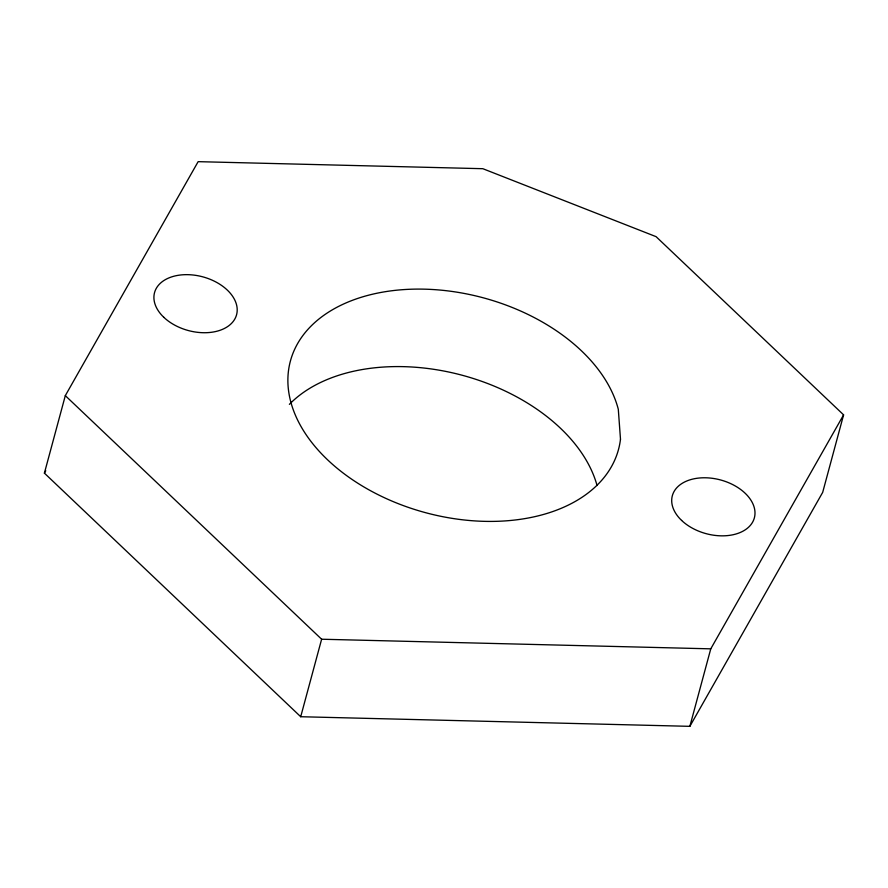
<?xml version="1.0" encoding="UTF-8"?>
<svg xmlns="http://www.w3.org/2000/svg" width="888" height="888" viewBox="0 0 888 888"><rect width="100%" height="100%" fill="white"/><g stroke="black" fill="none" stroke-linecap="round" stroke-linejoin="round"><path stroke-width="1.33" d="M44.4 473.138L65.312 395.637L198.146 161.66L482.828 168.698L656.088 236.663L843.6 414.863L822.688 492.363L689.854 726.34L300.71 716.727L44.4 473.138L45.765 470.718M300.71 716.727L321.623 639.227L65.312 395.637M689.854 726.34L710.766 648.839L843.6 414.863M321.623 639.227L710.766 648.839M289.388 404.351A169.908 111.244 15.1 0 1 461.138 374.969A169.908 111.244 15.1 0 1 597.058 485.536M620.49 439.216L618.303 409.301A169.908 111.244 15.1 0 0 358.008 298.324A169.908 111.244 15.1 0 0 372.128 491.586A169.908 111.244 15.1 0 0 620.49 439.216M163.836 317.327A42.48 27.806 15.1 0 0 234.787 319.081A42.48 27.806 15.1 0 0 188.056 274.67A42.48 27.806 15.1 0 0 163.836 317.327M681.629 520.446A42.48 27.806 15.1 0 0 752.58 522.2A42.48 27.806 15.1 0 0 705.849 477.788A42.48 27.806 15.1 0 0 681.629 520.446"/></g></svg>
